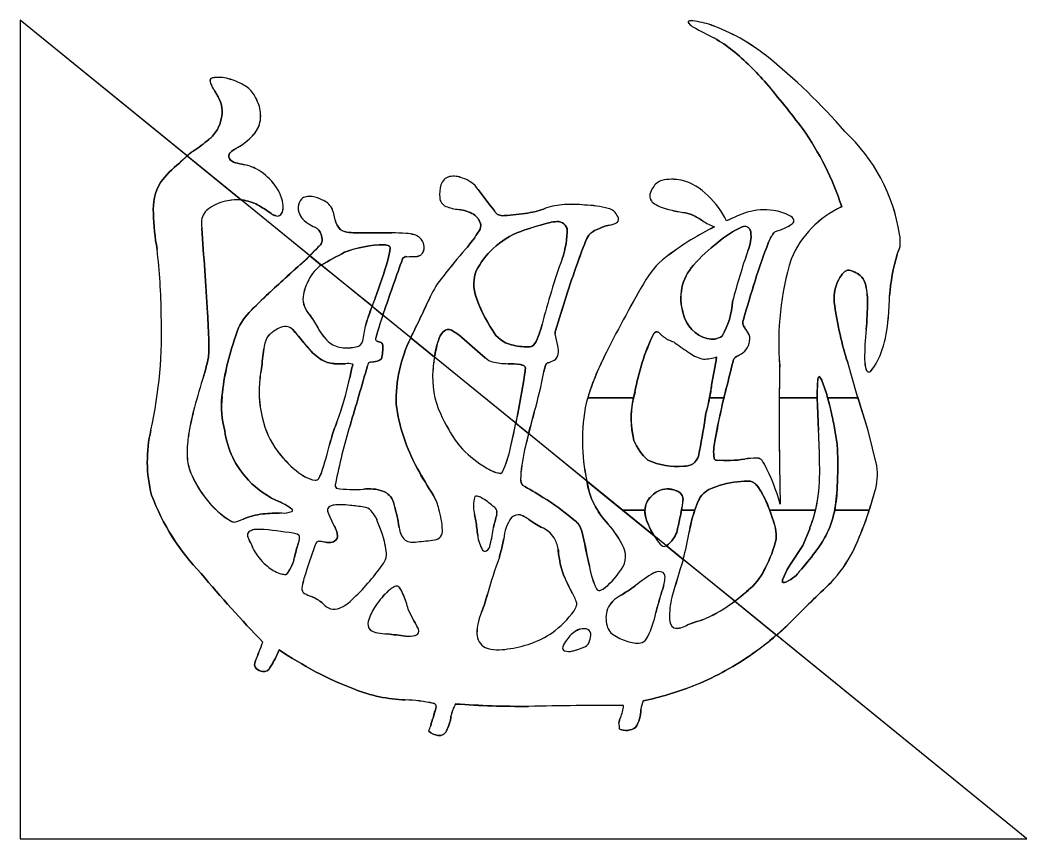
# Model space of a CAD drawing. Header units: inches. Extents: x -867 to 118033, y 1038912 to 1123012.
# Drawn here: x 111711 to 114354, y 1073875 to 1076022 of the extents above; entities that cross this region are included whole.
import ezdxf

# ---------------------------------------------------------------- set-up
doc = ezdxf.new("R2010")
doc.units = ezdxf.units.IN
doc.header["$MEASUREMENT"] = 0

msp = doc.modelspace()

# ---------------------------------------------------------------- linework, layer by layer
at = {"color": 7}
for p, q in [((114353.9, 1073874.6), (111711.3, 1076021.9)), ((111711.3, 1076021.9), (111711.3, 1073874.6)), ((112753.4, 1075455.2), (112753.4, 1075456.1)), ((112376.4, 1075205.1), (112375.5, 1075205.1)), ((112828.2, 1075208.8), (112821.8, 1075204.2)), ((112832.4, 1075210.4), (112828.2, 1075208.8)), ((112838.3, 1075210.1), (112832.4, 1075210.4)), ((112843.6, 1075208.4), (112838.3, 1075210.1)), ((112863.2, 1075196.2), (112843.6, 1075208.4)), ((112877.1, 1075184.7), (112863.2, 1075196.2)), ((112918.5, 1075147.3), (112877.1, 1075184.7)), ((112932.3, 1075136.1), (112918.5, 1075147.3)), ((112933.2, 1075136.1), (112932.3, 1075136.1)), ((113908.6, 1075037.7), (113883.5, 1075123.8)), ((113937.7, 1074945.9), (113908.6, 1075037.7)), ((113960, 1074852.7), (113937.7, 1074945.9)), ((113025.2, 1074723.5), (113025.1, 1074724.2)), ((113784.6, 1074687.7), (113765.4, 1074644.2)), ((113784.6, 1074690.3), (113784.6, 1074687.7)), ((113765.4, 1074644.2), (113733.7, 1074595)), ((113733.7, 1074595), (113725, 1074580.7)), ((113725, 1074580.7), (113712.4, 1074553.7)), ((113712.4, 1074553.7), (113712.5, 1074548.5)), ((113712.5, 1074548.5), (113714, 1074547)), ((113714, 1074547), (113717.4, 1074546.8)), ((113717.4, 1074546.8), (113723.2, 1074548.9)), ((113171.7, 1074487.7), (113172.5, 1074488.6)), ((113171.7, 1074486.9), (113171.7, 1074487.7)), ((113172.5, 1074494.6), (113171.8, 1074494.7)), ((113172.5, 1074488.6), (113172.5, 1074494.6)), ((112754.2, 1074430.7), (112753.4, 1074430.8)), ((112754.3, 1074429.9), (112754.2, 1074430.7)), ((113172.5, 1074421.4), (113171.7, 1074421.4)), ((113171.7, 1074370.4), (113172.5, 1074370.4)), ((111711.3, 1073874.6), (114353.9, 1073874.6))]:
    msp.add_line(p, q, dxfattribs=at)
for points in [[(112391.3, 1074370.4, -0.055111), (112367.2, 1074324.6, -0.399817), (112347.5, 1074313.9, -0.15154), (112330.8, 1074321.2, -0.301448), (112329.1, 1074341.4, 0.010306), (112348.4, 1074390.8, -0.01851), (112186.5, 1074570.4, -0.103184), (112056.3, 1074776.3, -0.120959), (112054.6, 1074946.8, 0.063512), (112081.9, 1075248.6, 0.024265), (112070.8, 1075420.7, -0.039016), (112061.2, 1075515.1, -0.148803), (112079.5, 1075595.8, -0.063522), (112129.4, 1075647.1, -0.021561), (112149.7, 1075665.7), (111711.3, 1076021.9), (111711.3, 1073874.6), (114353.9, 1073874.6), (113696.4, 1074408.8, -0.02734), (113626.7, 1074355, -0.056811), (113476.3, 1074275, -0.043653), (113347, 1074236.8, 0.070224), (113340.5, 1074213.8, -0.155586), (113326.9, 1074167, -0.268078), (113284.8, 1074162.7, 0.046034), (113283.2, 1074178, -0.10837), (113287.4, 1074192.5, 0.067272), (113295.3, 1074224, 0.007869), (113045.7, 1074222, -0.018474), (112854.3, 1074228.3, 0.089356), (112842, 1074195.9, -0.084297), (112832.2, 1074161.9, -0.378712), (112807.8, 1074145.4, -0.129516), (112784.1, 1074156.8, 0.010082), (112788.9, 1074171.1, -0.06366), (112796.2, 1074193.7, -0.047427), (112803.6, 1074219, 0.412458), (112796.5, 1074229.9, 0.04646), (112722.3, 1074238.9, -0.083304), (112588.6, 1074266.9, -0.056916)], [(113872.8, 1075359.5, -0.266995), (113887.3, 1075366.2, -0.078548), (113901.1, 1075361.3, -0.061401), (113916.5, 1075352.4, -0.140506), (113929.3, 1075332.3, -0.075077), (113935.5, 1075283.2, -0.023792), (113931.9, 1075210.2, 0.028581), (113928, 1075132.2, 0.083513), (113932.5, 1075103.5, 0.556873), (113944.7, 1075101.8, 0.099876), (113974.1, 1075157.8, 0.058859), (113990.2, 1075239.2, 0.00868), (113993.7, 1075298.6, -0.055868), (114013.3, 1075407.5, 0.012909), (114021, 1075428.2, 0.07627), (114019.6, 1075460.8, 0.168287), (113876.3, 1075729.7, 0.045812), (113670.2, 1075928, 0.082299), (113525, 1076009.2, 0.045024), (113477.2, 1076020.1, 0.184323), (113465.1, 1076018.5, 0.401214), (113466.3, 1076013.6, 0.073894), (113479, 1076003.5, 0.009968), (113534.2, 1075974.3, -0.045085), (113581.5, 1075942.5, -0.042435), (113670.1, 1075855.8, -0.014659), (113765.1, 1075737.3, -0.075958), (113867.9, 1075532.7, 0.183281), (113734.9, 1075395.4, 0.093166), (113705, 1075116.2, 0.002645), (113703.9, 1075031.1), (113803.6, 1075031.1, -0.021718), (113805.3, 1075080.8, -0.060902), (113806.6, 1075085.4, -0.750169), (113810.9, 1075085.1, -0.062141), (113816.6, 1075074.5, -0.02804), (113829.8, 1075035.2, -0.001207), (113831, 1075031.1), (113910.7, 1075031.1), (113908.6, 1075037.7), (113883.5, 1075123.8, -0.042759), (113849.7, 1075272.3, -0.166183), (113860, 1075342.1, -0.02967)], [(112322.4, 1075719.6, 0.150805), (112341.9, 1075759.6, 0.118181), (112337.6, 1075800.1, 0.061251), (112323.3, 1075829.8, 0.110829), (112296.7, 1075852.5, 0.065976), (112258, 1075868, 0.129921), (112214.8, 1075870, 0.40681), (112209.8, 1075861.1, 0.07663), (112218.4, 1075841.9, -0.019502), (112233, 1075817.4, -0.085799), (112241.1, 1075792, -0.150999), (112229, 1075735.2, -0.086307), (112206.4, 1075708.6, -0.019332), (112165.4, 1075678.1, 0.015742), (112149.7, 1075665.7), (112291.7, 1075550.2, -0.014783), (112299.7, 1075549.4, -0.092021), (112339.4, 1075534.7, -0.021612), (112370.1, 1075514.6, 0.020501), (112375.5, 1075511.4, -0.138406), (112376.4, 1075510.5, -0.004327), (112381.3, 1075509.1, 0.041521), (112387, 1075507.9, 0.017006), (112392.5, 1075509.9, 0.175362), (112399.8, 1075518.6, 0.115175), (112401.2, 1075541, 0.133458), (112375.5, 1075594.8, 0.090138), (112332.4, 1075631.3, 0.068529), (112300.2, 1075642.8, -0.013934), (112276.3, 1075648, -0.201719), (112260.8, 1075658.9, -0.378426), (112262.7, 1075673.9, -0.084166), (112283.3, 1075688.6, 0.070184)], [(113279.9, 1075506.7, 0.083086), (113269.9, 1075520.7, 0.127732), (113255.1, 1075527.9, 0.060999), (113192.7, 1075536.9, 0.050289), (113140, 1075538, 0.061315), (113090.4, 1075528.7, -0.058239), (113044.3, 1075516, -0.023274), (112981.7, 1075509.2, -0.318074), (112956.3, 1075521.7, -0.012807), (112913.5, 1075577.7, 0.176594), (112872.5, 1075607.8, 0.141446), (112838.3, 1075611.4, 0.254042), (112815.6, 1075590, 0.094349), (112812.7, 1075556.5, 0.272202), (112828.5, 1075533.4, 0.06938), (112863.1, 1075525.3, -0.099001), (112901.5, 1075512.8, -0.173209), (112919.4, 1075489.1, -0.244282), (112915.9, 1075469.2, -0.042049), (112880.5, 1075421.2, 0.019533), (112821.8, 1075349.7, 0.074328), (112787.9, 1075296.3, -0.003717), (112736.5, 1075188.8), (112798.8, 1075138.2, -0.03259), (112809.1, 1075182, -0.114709), (112821.8, 1075204.2), (112828.2, 1075208.8), (112832.4, 1075210.4), (112838.3, 1075210.1), (112843.6, 1075208.4), (112863.2, 1075196.2), (112877.1, 1075184.7), (112918.5, 1075147.3), (112932.3, 1075136.1), (112933.2, 1075136.1, 0.137325), (112950.6, 1075125.6, 0.052206), (112991.3, 1075120.9, -0.039081), (113024.4, 1075118.3, -0.061234), (113032.2, 1075116.3, -0.389955), (113037.5, 1075108.9, -0.015439), (113035.6, 1075092, -0.009793), (113014.6, 1074975.5, -0.001555), (113012.5, 1074964.6), (113046, 1074937.4, -0.005675), (113060.9, 1074993.6, 0.021764), (113086.3, 1075099.6, -0.037231), (113091, 1075118.6, -0.166808), (113097.7, 1075123.6, 0.014415), (113113.2, 1075129.9, 0.232872), (113124, 1075145.9, 0.087887), (113122.9, 1075167.8, 0.002273), (113115.7, 1075198.7, -0.178357), (113116.5, 1075207.3, -0.001216), (113144.8, 1075297.1, -0.011476), (113174.2, 1075384.2, -0.017032), (113199, 1075449.5, -0.192629), (113228.1, 1075474, -0.05264), (113257.5, 1075484.5, 0.121865), (113278.2, 1075490.8, 0.384919)], [(113738.4, 1075488.9, 0.337691), (113742.4, 1075497, 0.234051), (113731.8, 1075509, 0.085029), (113688.7, 1075522.7, 0.109404), (113619.7, 1075518.2, 0.027051), (113565.4, 1075495.2, 0.096966), (113517.2, 1075560.9, 0.147389), (113446.4, 1075602, 0.110178), (113395.7, 1075601.4, 0.193659), (113372.4, 1075582.3, 0.105864), (113364.5, 1075565.2, 0.322715), (113376.4, 1075540.3, 0.090222), (113418.6, 1075524.1, 0.021428), (113451, 1075517.5, -0.062248), (113476.9, 1075510.2, -0.0489), (113503, 1075495.6, 0.061445), (113533.8, 1075479.9, 0.045204), (113414, 1075406, 0.105153), (113354.4, 1075342.2, 0.017534), (113250.5, 1075151.2, 0.04727), (113201.1, 1075031.1), (113321.2, 1075031.1, -0.016538), (113325.2, 1075046.4, -0.06987), (113373.7, 1075198.2, -0.55525), (113389.9, 1075201, 0.087068), (113412.5, 1075183.6, 0.000587), (113426.8, 1075177.8, 0.051645), (113430.6, 1075175, 0.002312), (113469, 1075148.6, 0.1078), (113505.5, 1075132.6, 0.06971), (113539.5, 1075138.6, -0.002349), (113526.5, 1075064.6, -0.014725), (113520.9, 1075031.1), (113558.7, 1075031.1, -0.003665), (113564.8, 1075055.4, -0.003176), (113583.8, 1075131, -0.214328), (113594.9, 1075141.2, 0.079005), (113613.5, 1075153.4, 0.136284), (113624.8, 1075174.9, 0.042038), (113626.7, 1075188.1, 0.121208), (113624, 1075198.6, 0.033156), (113613.3, 1075214.6, -0.089896), (113608.2, 1075225.4, -0.153361), (113610, 1075237.1, -0.00558), (113640.6, 1075338.1, -0.02004), (113676.1, 1075439.2, -0.10938), (113692.5, 1075467.1, 0.024126), (113717.5, 1075476.1, 0.094696)], [(112291.7, 1075550.2, 0.064867), (112256.6, 1075548.1, 0.116531), (112208.2, 1075528.5, 0.208218), (112187.2, 1075496.8, 0.02194), (112187.8, 1075477.1, -0.003556), (112203.2, 1075254.5, -0.008585), (112206.5, 1075178.9, -0.036626), (112205.4, 1075137, -0.030322), (112193, 1075089.7, 0.008639), (112169.1, 1075006.6, 0.029199), (112152.8, 1074929.5, 0.047639), (112149.8, 1074877.1, 0.083135), (112158.7, 1074835.7, 0.077424), (112199.8, 1074766.2, 0.095524), (112264.9, 1074707.9, 0.133345), (112273.8, 1074705.6, 0.037671), (112297.1, 1074713.4, -0.074764), (112348.2, 1074726.7, -0.017227), (112397.2, 1074729.3, 0.103318), (112424.3, 1074733, 0.529251), (112425.4, 1074738.6, 0.058891), (112394.6, 1074757.3, -0.106556), (112310.7, 1074815.3, -0.157893), (112248.3, 1074945, -0.090292), (112241.1, 1075035.2, -0.061166), (112276.6, 1075192.5, -0.11155), (112306.2, 1075248.3, -0.016825), (112357.4, 1075299.4, -0.002917), (112445.6, 1075380.1, 0.013927), (112471.5, 1075404.1)], [(112754.3, 1075455.2, 0.018572), (112753.4, 1075455.2), (112753.4, 1075456.1, 0.06936), (112746.9, 1075458.8, 0.047212), (112724.2, 1075462.5, 0.024282), (112687.1, 1075463.7, -0.000753), (112617.5, 1075463.8, -0.013374), (112574.7, 1075464.9, -0.164458), (112551.7, 1075473.2, -0.15617), (112538.3, 1075497.9, 0.064833), (112529.2, 1075529.3, 0.17195), (112504.6, 1075550.1, 0.077232), (112478.1, 1075559.2, 0.099365), (112461.6, 1075558.8, 0.128164), (112449.8, 1075552.6, 0.199677), (112441.1, 1075531.4, 0.156287), (112448.5, 1075506.1, 0.086381), (112467.5, 1075488.2, 0.029794), (112485.2, 1075478.6, -0.218512), (112501.2, 1075460.3, -0.050196), (112504.4, 1075443.3, -0.223734), (112496.1, 1075429.5, -0.013892), (112471.5, 1075404.1), (112501.6, 1075379.7, -0.00619), (112563.1, 1075413.2, -0.093205), (112666.8, 1075432.7, -0.103421), (112679, 1075430.2, -0.384925), (112682.3, 1075423.5, -0.045853), (112676.6, 1075392.6, -0.014561), (112643.4, 1075292.7, 0.006316), (112635.1, 1075271.3), (112663.3, 1075248.3, -0.003465), (112668.7, 1075263.8, -0.002724), (112714.9, 1075395.7, -0.338072), (112726.7, 1075401.5, 0.005218), (112753.9, 1075402.5, 0.309415), (112758.7, 1075404.2, 0.132077), (112765.2, 1075408, 0.147744), (112771.4, 1075420.1, 0.135646), (112770.1, 1075437, 0.18433)], [(113025.2, 1075468, -0.021509), (113094.5, 1075489.3, -0.053885), (113115.9, 1075493.3, -0.363115), (113147.1, 1075475.7, -0.093078), (113133.9, 1075396.3, 0.023125), (113081.4, 1075224.2, -0.067346), (113062.3, 1075173.4, -0.278742), (113045.2, 1075164.9, -0.067064), (113000.7, 1075170.6, -0.223721), (112951.5, 1075208.7, -0.070697), (112907, 1075299.9, -0.171192), (112908.6, 1075364.2, -0.090372), (112952.9, 1075422.7, -0.097027)], [(113629.1, 1075466.6, -0.143663), (113621.4, 1075417.1, 0.018808), (113581.5, 1075284.4, -0.117601), (113553.9, 1075193.2, -0.229986), (113515, 1075186.9, -0.2857), (113452, 1075252.5, -0.267121), (113478.6, 1075379.1, -0.053371), (113542.6, 1075438.6, -0.07094), (113606.4, 1075480, -0.49062)], [(112635.1, 1075271.3), (112501.6, 1075379.7, 0.122439), (112469, 1075340.8, 0.077208), (112454.8, 1075302.8, 0.221374), (112466.9, 1075254.3, -0.044103), (112489.5, 1075221.2, 0.092474), (112520.1, 1075179, 0.149827), (112554.8, 1075163, 0.078107), (112593.5, 1075165.1, 0.300992), (112610.8, 1075180.5, 0.003448), (112617.6, 1075219.7, -0.014936)], [(112698, 1075014.4, -0.118411), (112736.5, 1075188.8), (112663.3, 1075248.3, 0.013731), (112644.2, 1075186, 0.354128), (112648.3, 1075180.4, 0.149403), (112648.2, 1075179.5, -0.033756), (112656, 1075177.1, -0.301225), (112663.1, 1075169.3, -0.067966), (112659.6, 1075133.6, -0.155357), (112648.2, 1075127.6, -0.0383), (112630.8, 1075124.8, 0.394404), (112623.2, 1075115.5, -0.002997), (112577.3, 1074959, 0.027314), (112539, 1074806, 0.262389), (112541.3, 1074794.1, 0.054171), (112612.7, 1074791.7, -0.120269), (112663.1, 1074786.6, -0.238212), (112691.2, 1074757.5, -0.030328), (112706.2, 1074690.9, 0.177342), (112721.8, 1074657.7, 0.189169), (112753.4, 1074653.7, 0.024901), (112799.3, 1074659.1, 0.43233), (112820, 1074684, 0.054023), (112810.5, 1074739.6, 0.072563), (112796.4, 1074775.4, -0.024272), (112753.4, 1074846.9, -0.09052)], [(112576.7, 1075084.2, -0.011586), (112584.4, 1075119, 0.253288), (112583.5, 1075119.9, 0.095247), (112565.2, 1075120.8, -0.0106), (112540, 1075120.9, -0.133876), (112505.9, 1075129.2, -0.082431), (112471.3, 1075157.9, -0.01622), (112441.7, 1075193.2, 0.042319), (112424.7, 1075212.2, 0.140851), (112409.8, 1075218.3, 0.145933), (112390.6, 1075213.9, 0.038492), (112376.4, 1075205.1), (112375.5, 1075205.1, 0.000616), (112372, 1075201.7, 0.032553), (112367.4, 1075198.4, 0.095329), (112359.1, 1075188.6, 0.096767), (112351.1, 1075159.5, -0.001525), (112344.5, 1075108, 0.034244), (112338.8, 1075060.6, 0.085899), (112353.5, 1074954.7, 0.097395), (112402.1, 1074872.8, 0.083463), (112458.9, 1074824.5, 0.098864), (112485.7, 1074815.2, 0.30663), (112495, 1074820.1, 0.075685), (112505.3, 1074843.2, 0.009946), (112528.3, 1074924.9, -0.023424), (112542.8, 1074967.6, 0.034776)], [(113012.5, 1074964.6), (112798.8, 1075138.2, 0.02545), (112794.8, 1075103.3, 0.128799), (112814.4, 1074990, 0.044216), (112859.8, 1074911.1, 0.076323), (112918.1, 1074858.6, 0.034366), (112949.8, 1074839.8, 0.076032), (112971.3, 1074833.2, 0.341488), (112977.6, 1074837.5, 0.069217), (112998.2, 1074900.5, 0.009229)], [(113807, 1074945.2, -0.00262), (113804.5, 1075004, -0.01182), (113803.6, 1075031.1), (113703.9, 1075031.1, 0.006126), (113704.9, 1074834, 0.002492), (113706.5, 1074752.4, 0.048247), (113665.4, 1074857, 0.065909), (113656.1, 1074869.4, 0.224936), (113643.6, 1074873.1, 0.038284), (113613.5, 1074870.7, -0.06616), (113539.1, 1074868.1, -0.485088), (113533, 1074873.5, -0.101913), (113535.1, 1074917.4, -0.016956), (113558.7, 1075031.1), (113520.9, 1075031.1, -0.017973), (113511.4, 1074990.7, -0.010562), (113494.5, 1074892.6, -0.208845), (113478.6, 1074858.8, -0.11949), (113453.2, 1074851.9, -0.131776), (113359.3, 1074868.1, -0.127624), (113322.5, 1074919.6, -0.118385), (113321.2, 1075031.1), (113201.1, 1075031.1, 0.005191), (113197, 1075017.4, 0.105733), (113198.9, 1074813.1), (113292.7, 1074736.8), (113351.5, 1074736.8, -0.078177), (113355.9, 1074757.2, -0.129583), (113381, 1074783.7, -0.224047), (113426.8, 1074789.8, -0.071036), (113428.2, 1074789.7, 0.101063), (113431.2, 1074788.2, -0.019588), (113434.7, 1074787.3, -0.023828), (113438.4, 1074785.7, -0.322257), (113451.2, 1074761.2, -0.013384), (113447.4, 1074736.8), (113482.3, 1074736.8, -0.014271), (113489.6, 1074756.3, -0.194353), (113519.1, 1074790.5, -0.094044), (113594.2, 1074810.9, -0.035175), (113628.6, 1074812.7, -0.177154), (113649.6, 1074796.4, -0.054292), (113678.7, 1074736.8), (113799.2, 1074736.8, 0.016129), (113804.7, 1074762.2, 0.043741), (113809.8, 1074858.2, 0.012835)], [(113960, 1074852.7), (113937.7, 1074945.9), (113910.7, 1075031.1), (113831, 1075031.1, -0.013434), (113842.3, 1074985.4, -0.01242), (113851, 1074941.4, -0.017255), (113856.7, 1074899.7, -0.024091), (113856.1, 1074799, -0.03797), (113849.4, 1074736.8), (113940.3, 1074736.8, 0.01383), (113954.7, 1074785.6, 0.116879)], [(113046, 1074937.4, 0.003269), (113038, 1074904.8, 0.051211), (113025.2, 1074824.8, 0.204101), (113029.6, 1074802.6, -0.011598), (113083.7, 1074770.1, -0.044991), (113164.3, 1074711.3, -0.200983), (113185.6, 1074681.6, -0.006426), (113205.5, 1074590, 0.079721), (113224.3, 1074530, 0.326464), (113232.3, 1074526, 0.087838), (113241.2, 1074529.7, 0.087656), (113284.9, 1074575.1, 0.286319), (113295.9, 1074638.1, 0.076349), (113255.1, 1074700.2, -0.160397), (113198.9, 1074813.1), (113198.9, 1074813.1)], [(112661.5, 1074592.4, 0.245812), (112671.3, 1074635.9, 0.065072), (112648.2, 1074709, 0.134826), (112647.9, 1074711, -0.114996), (112647.3, 1074713.3, 0.061748), (112632.2, 1074735.4, 0.16919), (112613.9, 1074744.9, 0.009694), (112577.3, 1074749.2, 0.017654), (112553.1, 1074751, 0.044621), (112535.9, 1074750.1, 0.15913), (112520.6, 1074743.5, 0.263058), (112518.5, 1074733.4, 0.037983), (112537.9, 1074691.3, -0.091013), (112544.6, 1074669.3, -0.183458), (112539.9, 1074658.4, -0.186991), (112527.1, 1074651.8, -0.076588), (112512.5, 1074652.4, 0.012233), (112497.6, 1074654.9, 0.175338), (112489.2, 1074652.9, 0.023216), (112460.9, 1074571.9, 0.04069), (112450.7, 1074532.3, 0.28537), (112457.7, 1074518.3, 0.048651), (112475.8, 1074510.3, -0.083296), (112502.9, 1074494.5, 0.044689), (112520.4, 1074480.3, 0.196761), (112544, 1074478, 0.127879), (112581.9, 1074501.3, 0.050671)], [(112961, 1074739.6, 0.121011), (112952.5, 1074747.3, 0.051248), (112921.9, 1074769.1, 0.077555), (112910.9, 1074773.7, 0.238499), (112905.2, 1074772.2, 0.167798), (112903, 1074765.4, 0.09655), (112903.6, 1074725.3, -0.014406), (112907.6, 1074708.5, -0.00033), (112912.3, 1074670.4, 0.1059), (112925.3, 1074631.4, 0.313865), (112935.1, 1074629.7, 0.231713), (112945.4, 1074646.9, 0.026659), (112953.9, 1074691.6, -0.007425), (112962.4, 1074725, 0.16995)], [(113159.7, 1074521.9, -0.058552), (113132.2, 1074583.3, -0.043685), (113123.4, 1074635.3, 0.088622), (113113, 1074664.2, 0.151789), (113080, 1074691.6, -0.046532), (113046.1, 1074712.8, 0.04555), (113031.4, 1074721.3, 0.043142), (113025.2, 1074723.5), (113025.1, 1074724.2, 0.251715), (113001.3, 1074717.3, 0.137334), (112980.6, 1074661.6, -0.022108), (112969.2, 1074613.2, 0.025269), (112938.4, 1074516.7, -0.028381), (112922.3, 1074469.2, 0.095667), (112910.2, 1074412.8, 0.266705), (112932.3, 1074376.3, 0.133638), (112990.9, 1074372.9, 0.117773), (113107.7, 1074415, 0.081266), (113165.4, 1074473, 0.080524), (113171.7, 1074486.9), (113171.7, 1074487.7), (113172.5, 1074488.6), (113172.5, 1074494.6), (113171.8, 1074494.7, 0.059624)], [(113351.5, 1074736.8), (113292.7, 1074736.8), (113375.8, 1074669.3, -0.051476), (113355.4, 1074710.7, -0.099669)], [(113467.6, 1074678.6, -0.041396), (113482.3, 1074736.8), (113447.4, 1074736.8, -0.011453), (113443.1, 1074716.2, -0.01007), (113434.7, 1074678.4, -0.034546), (113425.7, 1074661.2, -0.087737), (113407.8, 1074643.3), (113451.7, 1074607.7), (113451.7, 1074607.7, 0.020125)], [(113840.2, 1074547.2, 0.068823), (113896.9, 1074627.7, 0.031999), (113940.3, 1074736.8), (113849.4, 1074736.8, -0.002893), (113848.5, 1074732.2, -0.072675), (113826, 1074669.6, -0.038888), (113798.2, 1074626.7, -0.02059), (113756.6, 1074575.9, -0.114728), (113744.4, 1074562.7, -0.052839), (113723.2, 1074548.9), (113717.4, 1074546.8), (113712.5, 1074547), (113712.4, 1074553.7), (113725, 1074580.7), (113733.7, 1074595), (113765.4, 1074644.2), (113784.6, 1074687.7), (113784.6, 1074690.3, 0.030329), (113799.2, 1074736.8), (113678.7, 1074736.8, -0.019139), (113685.8, 1074714.5, -0.131139), (113695.5, 1074660.6, -0.068706), (113667.5, 1074585.9, -0.106182), (113628.2, 1074532, -0.027075), (113586.9, 1074497.8), (113696.4, 1074408.8, 0.015633), (113733.5, 1074442.9, -0.009266)], [(112444.8, 1074664.5, 0.321528), (112438.7, 1074674.1, 0.021484), (112351.9, 1074685.8, 0.022843), (112331.3, 1074686.3, 0.102534), (112319.7, 1074683.6, 0.130045), (112309.7, 1074677.6, 0.267367), (112308.5, 1074667.5, -0.005872), (112318.5, 1074646.8, 0.058515), (112327.5, 1074627.2, 0.081344), (112360.7, 1074589.6, 0.099387), (112392.8, 1074570.9, 0.035917), (112405.3, 1074567.8, 0.245908), (112412.6, 1074570.6, 0.105203), (112431.5, 1074612.3, -0.034055), (112441.4, 1074649, 0.056891)], [(113375.8, 1074669.3, 0.010654), (113381.1, 1074661.3, 0.091005), (113395.8, 1074644, 0.311976), (113407.8, 1074643.3)], [(113586.9, 1074497.8), (113451.7, 1074607.7, 0.007087), (113422.2, 1074508.2, 0.070922), (113415.9, 1074451.1, 0.248353), (113426.8, 1074428.2, 0.199635), (113462.9, 1074435.7, -0.006886), (113502.4, 1074449.3, 0.05678), (113576, 1074490, 0.006803)], [(113396.1, 1074524.3, -0.00792), (113398.8, 1074532, -0.04061), (113401, 1074540.6, 0.057732), (113403.9, 1074556, 0.231089), (113399, 1074573.3, 0.223752), (113373.4, 1074571.8, 0.032861), (113326.9, 1074538.8, -0.012035), (113287.2, 1074512.6, 0.160241), (113253, 1074477.6, 0.160304), (113252.3, 1074433.3, 0.221951), (113272.1, 1074407.8, 0.080228), (113309, 1074391.7, 0.124433), (113344, 1074389.2, 0.177577), (113359, 1074405.7, 0.06059), (113380, 1074467, -0.013372)], [(112731.5, 1074472.5, 0.013244), (112726.1, 1074490.6, 0.042352), (112710.6, 1074528.6, 0.086452), (112704.4, 1074536.5, 0.181931), (112696.6, 1074537, 0.105167), (112673.6, 1074520.9, 0.063777), (112641.6, 1074481.6, 0.079039), (112625.2, 1074444.9, 0.295118), (112630.3, 1074422.8, 0.12746), (112649.8, 1074415, 0.051219), (112675.4, 1074412, -0.006938), (112722.5, 1074406.5, 0.101871), (112749.9, 1074408.5, 0.282022), (112757.9, 1074418.1, 0.127329), (112753.8, 1074430.7), (112753.4, 1074430.8, -0.004335)], [(113206.1, 1074394.1, 0.082015), (113209.3, 1074413.1, 0.360369), (113196.9, 1074425.1, 0.094324), (113183.1, 1074424.8, 0.109868), (113177.4, 1074423.6, -0.017853), (113172.5, 1074421.4), (113171.7, 1074421.4, 0.095638), (113146, 1074396.5, 0.069381), (113135.4, 1074378.2, 0.391778), (113140.2, 1074367.9, 0.16265), (113161.1, 1074367.4, 0.029698), (113171.7, 1074370.4), (113172.5, 1074370.4, 0.027865), (113195, 1074379.2, 0.232972)]]:
    msp.add_lwpolyline(points, format="xyb", close=True, dxfattribs=at)
for centre, radius, start, end in [((113468.3, 1076016.6), 3.66, 149.4326, 236.8779), ((113473.3, 1076003.5), 17.1, 76.7945, 118.5693), ((113440.5, 1075749.6), 273, 71.9571, 82.2688), ((113506.6, 1076051.3), 55.2, 223.0849, 239.9894), ((114237.1, 1077374), 1566.3, 241.0513, 243.3358), ((113352.8, 1075530.7), 508.5, 51.3869, 70.2061), ((113381.6, 1075696.9), 316.6, 50.8602, 61.186), ((113116, 1075377.9), 731.7, 40.7753, 50.4949), ((112693.4, 1074706.5), 1564, 40.8616, 51.3535), ((112216.9, 1075863), 7.31, 97.3183, 194.8504), ((112276.2, 1075879.3), 68.9, 195.3216, 212.8498), ((112232.7, 1075787.4), 84.5, 72.5889, 101.422), ((112218.7, 1075714.2), 158.8, 60.5687, 75.6674), ((111910.9, 1075642.6), 366.4, 28.495, 32.964), ((112259.5, 1075781.9), 79.8, 36.8765, 62.1734), ((111696.8, 1074177.2), 2590.7, 37.0279, 40.3872), ((112163.5, 1075781.2), 78.3, 7.9221, 27.5377), ((112209.6, 1075756.7), 135.1, 18.7526, 32.7728), ((112143.1, 1075783.2), 98.4, 330.7988, 5.1458), ((112255.2, 1075770.9), 87.5, 352.5764, 19.5364), ((112267.4, 1075771.1), 75.4, 315.4839, 351.1542), ((112141.4, 1075786.9), 101.7, 309.679, 329.4103), ((113146.9, 1075298.7), 758, 17.9789, 35.3538), ((113559.7, 1075388.3), 465.6, 8.9546, 47.1651), ((111791.1, 1076222.5), 660.7, 304.5125, 308.9424), ((112192.9, 1075842.7), 178.6, 300.397, 315.879), ((112354.8, 1075421.4), 319, 126.4195, 134.9676), ((112270.3, 1075665.3), 11.4, 140.0649, 214.3914), ((112316.4, 1075620.4), 75.8, 115.8825, 136.4179), ((112305.5, 1075426), 282.6, 128.5463, 143.0849), ((112281.6, 1075671.8), 24.4, 211.866, 257.4845), ((112381.1, 1076074.7), 439.4, 256.1927, 259.3859), ((112274.7, 1075520.3), 125.1, 62.5367, 78.2179), ((112253.4, 1075494.3), 158.1, 39.4536, 60.056), ((112203, 1075525.3), 142.2, 150.2596, 184.1143), ((112289.4, 1075520.6), 113.7, 10.3524, 40.7591), ((112846.7, 1075579.8), 32.7, 104.8596, 161.8755), ((112849.2, 1075550.4), 62, 67.9114, 100.1148), ((112851.6, 1075536.4), 74.4, 33.6918, 73.7511), ((113407.8, 1075562.9), 40.4, 107.4528, 151.2935), ((113422.2, 1075488.1), 116.4, 78.0357, 103.1853), ((113413.7, 1075463.9), 141.9, 43.15, 76.6877), ((112902.1, 1075565.8), 89.9, 164.3496, 185.9089), ((114028.4, 1076384.8), 1376.4, 215.9033, 218.8384), ((113408.3, 1075555.3), 44.9, 143.102, 167.2742), ((112273.9, 1075435.8), 113.7, 98.7638, 125.3508), ((112282.3, 1075414.5), 136.1, 82.6458, 100.8793), ((112279.8, 1075435.3), 115.9, 59.0659, 80.0965), ((112352.6, 1075532.9), 49.3, 346.4686, 9.4937), ((112470.9, 1075531.4), 29.8, 134.8778, 180.0464), ((112467.7, 1075533.2), 26.3, 103.4195, 132.6333), ((112470.9, 1075517.9), 41.9, 80.1342, 102.8325), ((112461.9, 1075469.2), 91.5, 62.1561, 79.8213), ((112487.6, 1075505.1), 48.1, 30.2433, 69.2697), ((112840.3, 1075558.4), 27.6, 183.9092, 244.8176), ((113387.7, 1075561), 23.7, 169.8247, 241.3673), ((113373.4, 1075405.2), 212, 25.1318, 47.2856), ((112669.7, 1075529.6), 608.7, 181.3646, 190.302), ((112234.1, 1075488.6), 47.6, 122.98, 170.0278), ((112122.1, 1075169.1), 425.3, 54.32, 59.2723), ((112411.6, 1075578.9), 76.5, 237.168, 241.866), ((112384.1, 1075524.3), 16.7, 300.2523, 349.6443), ((112484.3, 1075530.4), 43.2, 178.6499, 214.1808), ((112413.2, 1075478.7), 126.5, 8.7628, 23.6006), ((112874.7, 1075653.3), 128.5, 248.9477, 264.8229), ((112850.9, 1075423), 103, 60.5811, 83.1969), ((112977.8, 1075533.4), 24.4, 208.6266, 279.2046), ((112940.5, 1076184.9), 676.9, 273.4908, 278.8237), ((113013.2, 1075719.5), 205.8, 278.6807, 292.013), ((113153, 1075332), 206.4, 93.6312, 107.666), ((113161.1, 1075275.8), 263, 83.0956, 94.6112), ((113187.1, 1075277.6), 259.4, 74.7943, 88.7569), ((113248.7, 1075495.9), 32.6, 49.5852, 78.7016), ((113232.9, 1075483.7), 52.4, 26.0345, 45.0327), ((113441.9, 1075648.1), 126.1, 238.704, 259.3256), ((113512, 1075899.3), 386.6, 256.0118, 260.9219), ((113434.6, 1075410.3), 108.5, 67.0655, 81.3132), ((113804.7, 1075004.7), 545.8, 109.8149, 116.013), ((113664.3, 1075364.7), 159.9, 81.226, 106.2002), ((113670.4, 1075390), 133.9, 62.7058, 82.1464), ((113982.4, 1075288.8), 269.4, 115.1484, 156.6921), ((112412.3, 1075493.8), 225.1, 179.2273, 184.4886), ((112374.5, 1075509.4), 2.23, 30.346, 61.866), ((112295.8, 1075228.7), 293.2, 73.0516, 74.0433), ((112391.2, 1075542.8), 35.1, 253.534, 263.0444), ((112360.9, 1075590.5), 86.6, 287.5058, 291.4029), ((112509.4, 1075551.6), 76, 216.7527, 236.5007), ((112556.6, 1075632.3), 169.5, 238.243, 245.0693), ((112583.6, 1075506.7), 46.2, 190.8821, 226.3868), ((112877.2, 1075475.9), 44.1, 16.6696, 56.6156), ((112898.5, 1075482.4), 21.9, 322.7233, 16.3453), ((113307, 1074673.8), 842.6, 104.6044, 109.5331), ((113123.9, 1075392.5), 101.1, 94.5513, 106.889), ((113120.9, 1075465.8), 28, 20.637, 100.4639), ((113255.2, 1075529.5), 45, 272.9484, 300.7408), ((113270.2, 1075499.7), 11.9, 311.7396, 35.9502), ((113415.5, 1075369.9), 153.1, 55.1708, 66.369), ((113581.9, 1075612.6), 141.2, 236.0164, 250.0809), ((113694.5, 1075537.3), 65.4, 290.6441, 312.2823), ((113725, 1075492.4), 18, 19.9951, 67.6901), ((113735.1, 1075495.6), 7.44, 296.8154, 23.5403), ((96545.2, 1074280.8), 15688.3, 3.55835, 4.36999), ((112473.2, 1075452), 29.2, 16.3793, 65.6835), ((112575.5, 1075503), 38.1, 231.356, 268.7126), ((112616.8, 1076265), 801.2, 266.9827, 270.0477), ((112672.2, 1098555.4), 23091.6, 269.86426, 270.03681), ((112692.6, 1075080.8), 382.9, 85.263, 90.8269), ((112716.3, 1075340.9), 121.8, 75.5401, 86.2674), ((112613.8, 1075655.5), 355, 318.7021, 328.3334), ((113104.8, 1075260.6), 222.1, 110.9788, 133.1465), ((112929.2, 1075471.1), 218, 339.9151, 1.1858), ((113244.3, 1075425.4), 51.2, 108.396, 152.0091), ((113292.4, 1075340), 148.6, 103.5886, 115.6416), ((113881.8, 1074781.9), 779.9, 116.5041, 126.857), ((113719.5, 1075235.7), 269.2, 114.8431, 131.0741), ((113612.5, 1075464.5), 16.6, 8.163, 111.6206), ((113540.9, 1075454.9), 88.9, 334.8227, 7.7255), ((113747.3, 1075416.1), 74.9, 137.0687, 162.0374), ((113612.1, 1075730.7), 275.6, 286.963, 292.4911), ((112485.6, 1075445.3), 19, 303.5971, 354.0424), ((112418.7, 1075435.7), 86.1, 5.0608, 16.5552), ((112740.3, 1075433.9), 25.8, 59.4265, 75.698), ((112753.9, 1075443.4), 11.9, 87.8721, 92.1279), ((112738.3, 1075425.4), 33.9, 19.9372, 61.7136), ((112740.3, 1075426.3), 31.7, 348.8098, 19.7089), ((114143.9, 1075053.2), 1024.6, 157.2466, 161.1495), ((113788.7, 1075109.8), 410.7, 126.8097, 139.0298), ((114919.6, 1074945.8), 1337.9, 158.3555, 162.9477), ((113914.2, 1075440), 107.5, 353.7191, 11.1653), ((110304.1, 1075220.7), 1778, 0.8977, 6.4577), ((112027.6, 1075857.8), 634.8, 311.1893, 317.5644), ((113885.5, 1072915.7), 2826, 117.9007, 119.3194), ((112667, 1075147), 285.7, 90.0182, 111.3237), ((112666.9, 1075402.5), 30.3, 65.5209, 89.9932), ((112511.4, 1075438.9), 171.6, 344.3232, 354.8247), ((112676.9, 1075425), 5.61, 344.2206, 63.5194), ((112748.3, 1075424.2), 23.4, 316.2971, 349.9144), ((113766, 1074635.2), 1184.1, 138.4055, 142.8816), ((113091.2, 1075272.1), 204.5, 132.5707, 153.2265), ((115364.7, 1074821.1), 1842.4, 161.1242, 165.4342), ((113615.7, 1075567.6), 428.7, 338.0668, 341.0251), ((110945.9, 1075913.9), 1807.5, 339.9005, 343.2374), ((124790.4, 1071095.4), 12818.4, 160.39833, 161.02269), ((112724.6, 1075390.8), 10.9, 78.8668, 153.5826), ((112693.2, 1076704.3), 1303.3, 271.4703, 272.6663), ((112755, 1075406.9), 4.53, 255.1083, 323.8796), ((112754.8, 1075418.2), 14.6, 285.4895, 315.5851), ((114966.6, 1074742.5), 1945.8, 160.3677, 165.6667), ((115058.2, 1074698.2), 2005, 159.9921, 162.6219), ((113534.2, 1075233.8), 209.9, 124.9049, 148.9159), ((114462.6, 1075176.2), 760, 163.2372, 184.5278), ((114489.2, 1075265.6), 496.6, 163.4029, 176.1937), ((119317.7, 1067785.7), 10242.2, 132.14175, 132.81034), ((112563.5, 1075294.6), 105.2, 126.0357, 153.9576), ((112998.9, 1075329.8), 96.6, 159.1306, 197.6982), ((113575.3, 1075292.7), 129.7, 138.2089, 198.0317), ((114013.5, 1075242.8), 182.8, 140.3331, 147.1309), ((113885.8, 1075350.2), 16, 84.6116, 144.4076), ((113878.9, 1075320), 46.9, 61.759, 79.724), ((113872.4, 1075294.6), 72.7, 52.6857, 66.7401), ((112584.1, 1075276.1), 132, 150.6381, 168.2979), ((112983.6, 1075209.5), 214.1, 139.0741, 156.0776), ((116024.7, 1073766.4), 3100.6, 149.4535, 153.4716), ((118146.8, 1073917.1), 4725, 162.4984, 163.7773), ((113956.9, 1075292.2), 109, 152.791, 190.5325), ((113887.9, 1075319.9), 43.3, 16.688, 48.6802), ((113769.9, 1075287.3), 165.7, 358.5889, 15.7631), ((112513, 1075291.6), 59.3, 169.0758, 219.5728), ((113091.3, 1074513.1), 1075.5, 133.0267, 136.8823), ((113488.6, 1074953.8), 910.7, 158.1517, 163.0218), ((105532, 1078696.2), 8012.9, 334.04167, 334.89343), ((113250.4, 1075410.7), 360.8, 197.8045, 214.0578), ((131588.6, 1069446), 19349.7, 162.39906, 162.67779), ((113376.4, 1075296.7), 205.4, 329.7414, 356.5703), ((113166.7, 1075285.2), 768.8, 354.3981, 359.8497), ((112281.5, 1075369.9), 1713.7, 355.6505, 357.6135), ((110004.3, 1075122.2), 2202.9, 1.4745, 3.442), ((112291.1, 1075110), 227.5, 29.262, 39.2155), ((113787.1, 1074868.4), 1186.3, 160.5261, 164.467), ((113536.2, 1075270.3), 86.1, 191.9407, 255.7192), ((114733.1, 1075395.4), 891.9, 187.9307, 197.7244), ((110885.1, 1075204.6), 1197.6, 347.5682, 2.1046), ((112414.8, 1075154.7), 143.3, 139.2473, 164.7075), ((112884, 1075269.4), 202.5, 331.6958, 347.1072), ((113627.9, 1075228.5), 19.9, 154.15, 189.0259), ((113640.4, 1075233.9), 33.3, 194.8306, 215.3779), ((113637.6, 1075266.5), 353.7, 342.0999, 355.7008), ((112388.7, 1075171.8), 34.1, 128.5352, 150.5359), ((112394.6, 1075164.5), 43.4, 121.2724, 128.5588), ((113756.3, 1073779.3), 1984.8, 134.0809, 134.222), ((112441, 1075117.3), 109, 117.5213, 126.3386), ((112407.6, 1075184), 34.4, 86.3438, 119.5548), ((112406.6, 1075189.3), 29.2, 51.7994, 83.869), ((112321, 1075102.5), 151.1, 36.919, 46.612), ((112618, 1075282.1), 142.2, 205.3318, 226.4651), ((109767, 1075693.9), 2889.8, 349.7665, 350.5568), ((112863.2, 1075165.6), 56.6, 137.0093, 162.9514), ((113016.5, 1075241.8), 73, 207.041, 257.4835), ((113127.7, 1075201.9), 12.4, 154.5977, 191.7514), ((109722.4, 1074390.7), 3488.2, 12.8732, 13.4059), ((113890.2, 1074949.6), 573.2, 154.2959, 170.2828), ((113382.7, 1075194.6), 9.68, 41.7139, 157.8788), ((113450.8, 1075256.6), 82.4, 222.3696, 242.274), ((113498.1, 1075126.1), 145.3, 30.466, 37.5483), ((113603.9, 1075187.7), 22.9, 0.9325, 31.8417), ((114611.1, 1075137.3), 683.1, 173.8743, 180.4228), ((111920.4, 1075165.2), 286.4, 354.3561, 2.7463), ((112899.5, 1074969.6), 661.6, 160.3119, 174.3126), ((112429.5, 1075153.7), 78.6, 153.6463, 175.7548), ((113000.1, 1075631.3), 709.8, 218.1181, 221.8352), ((112563.6, 1075227.6), 65.2, 228.1689, 262.2533), ((112590.6, 1075185.8), 21, 278.1568, 345.1622), ((112649.8, 1075185.8), 5.58, 177.298, 255.3), ((112649.6, 1075179.8), 1.41, 154.7123, 188.7015), ((112634.3, 1075121), 60.2, 68.8782, 76.6114), ((112653.7, 1075167.8), 9.57, 9.0157, 76.0702), ((113080.2, 1075021.4), 382.3, 154.0345, 181.0469), ((113139.6, 1075081.5), 345.5, 163.0487, 176.3847), ((113044.2, 1075333), 168.1, 254.9762, 270.3231), ((113046.6, 1075183.3), 18.5, 265.4726, 327.7741), ((115879.1, 1081298.2), 6593.4, 248.03063, 248.16517), ((113442.5, 1075194.5), 22.9, 226.8026, 238.6282), ((116306.2, 1079315.9), 5041.4, 235.2219, 235.7519), ((113527.9, 1075230.1), 45.1, 253.3139, 305.1219), ((113580.4, 1075184.5), 45.4, 316.7388, 347.7815), ((113547.8, 1075193.2), 79.1, 346.6285, 356.2573), ((103901.2, 1076211.4), 8515.1, 352.55493, 352.90439), ((112575.1, 1075247.7), 137.3, 220.8592, 239.7084), ((112567.5, 1075287.3), 125, 264.1638, 282.0284), ((112530.5, 1075164.3), 132.7, 346.6237, 2.1764), ((113102.4, 1075148.9), 21.8, 299.7638, 352.1997), ((113061.5, 1075153.9), 63, 352.7121, 12.8026), ((113859.7, 1074830.2), 688.6, 152.2103, 164.2254), ((113523.9, 1075224.2), 93.4, 234.0115, 258.6225), ((113565.8, 1075205.7), 70.7, 294.273, 312.3421), ((113820.7, 1075202.6), 159.8, 320.929, 343.705), ((111809.5, 1075215.6), 403.7, 341.8255, 348.7726), ((112538.2, 1075187.6), 66.8, 241.0149, 271.5157), ((112553.5, 1075715.1), 594.4, 268.6962, 271.1254), ((112572, 1075072.7), 48.6, 76.3874, 98.07), ((113333, 1074934.1), 771.1, 166.1226, 168.7779), ((112583.2, 1075118.6), 1.34, 18.0268, 77.8137), ((112632, 1075116.1), 8.82, 92.3648, 183.7767), ((112621.1, 1075239.8), 115.4, 275.2247, 283.5924), ((112644.6, 1075148.5), 21.2, 279.9237, 315.2466), ((112960.7, 1075162), 37.8, 223.2733, 254.5501), ((112993.8, 1075317.4), 196.5, 257.3211, 269.275), ((112991.4, 1074908.2), 212.7, 81.0817, 90.0338), ((113020.4, 1075085.3), 33.2, 69.0943, 83.1107), ((113215.9, 1075077.6), 131.5, 161.8326, 170.3614), ((113101.6, 1075111.3), 12.8, 107.559, 145.4399), ((112995.1, 1075395), 290.3, 290.7181, 294.0216), ((113500.8, 1075257), 124.5, 272.1435, 288.0941), ((105656, 1076487.6), 7998.1, 349.75191, 350.29021), ((119525.4, 1073597.2), 6136.4, 165.52499, 166.25285), ((113600.7, 1075123.8), 18.4, 108.3031, 156.6914), ((114015.7, 1075131.2), 87.8, 179.3424, 198.4378), ((112687.8, 1075042.4), 349.4, 169.1743, 177.0195), ((99549, 1078862.2), 13600.4, 343.32205, 344.00895), ((113020.8, 1075084), 226.8, 175.1276, 204.4845), ((110049.1, 1075568.6), 3024.3, 348.6898, 350.9341), ((113030.8, 1075109.8), 6.73, 352.6658, 77.88), ((112763.8, 1075131.2), 274.6, 351.7933, 355.3313), ((111856.6, 1075338.9), 1252.8, 344.0023, 348.9896), ((121748.9, 1074972.5), 8045.2, 178.97679, 180.98676), ((113939.1, 1075106.4), 7.28, 204.0412, 321.3295), ((114585.1, 1074355.4), 2502.2, 162.9359, 164.9157), ((111722.6, 1075269.4), 874, 339.7944, 347.7612), ((114376.6, 1075036.8), 573, 175.5973, 183.2825), ((113824.5, 1075077.9), 19.4, 157.4967, 171.4372), ((113808.7, 1075084.6), 2.25, 12.9194, 160.4238), ((113771.2, 1075056.8), 48.7, 21.2729, 35.4962), ((113473, 1074937.1), 370.1, 15.3678, 21.7925), ((112652.1, 1075050.2), 313.5, 178.1016, 197.7401), ((113554, 1074978.1), 238.7, 163.3882, 194.1842), ((112954.3, 1075142.6), 577.4, 344.7443, 352.2373), ((115222.6, 1074626.8), 1712.4, 165.5033, 170.2289), ((112492.5, 1075009.7), 252.6, 174.213, 194.8503), ((113184.8, 1075082.4), 491.5, 187.953, 208.6422), ((113675.7, 1074919.7), 488.5, 168.4674, 192.61), ((112986.4, 1074796.7), 876.5, 12.4291, 15.7842), ((112820.3, 1074829), 675.1, 164.7447, 171.4348), ((113282.7, 1075207.1), 516.2, 204.8626, 214.9897), ((115531.2, 1074308.3), 2563.6, 164.4943, 166.544), ((111181.3, 1075341.3), 2356.3, 349.0229, 351.4434), ((119419.4, 1075205.5), 5618.4, 182.0546, 182.655), ((112990.9, 1074791.6), 481.5, 158.5622, 163.9297), ((111268.1, 1075320), 1780.2, 346.3704, 348.8418), ((112961.2, 1074789.5), 902.6, 9.6859, 12.5321), ((112402.6, 1074865.1), 357.5, 166.7887, 194.3765), ((112479.7, 1074976.4), 233.5, 187.74, 223.6301), ((112586, 1075037.1), 246.7, 199.529, 221.7802), ((113957.8, 1074532.5), 1444.9, 162.8314, 169.0899), ((112113.2, 1074846), 1696.7, 0.4095, 3.351), ((113249.4, 1074837.9), 610.4, 5.808, 9.7621), ((112425.6, 1074887.5), 276, 171.2374, 182.1473), ((110463.7, 1075460.4), 2132.8, 343.1802, 345.4595), ((113059.9, 1075074.6), 258.4, 219.2543, 236.7124), ((113440.1, 1074964.7), 126, 200.9945, 230.0864), ((113640.6, 1074890.5), 108.9, 165.6669, 188.9434), ((112761.4, 1074942.9), 240.5, 333.991, 349.829), ((113421.5, 1074802.9), 396.8, 165.1144, 176.8408), ((113447.8, 1074894), 46.7, 311.1464, 358.3319), ((112811.9, 1074855.1), 1045.7, 356.9227, 2.4429), ((112278, 1074882.9), 128.3, 182.5627, 202.3827), ((112573.9, 1075017.6), 224.7, 220.1269, 239.2111), ((113070.1, 1075079.4), 268.1, 235.4626, 243.3356), ((113436.6, 1075035.1), 184, 245.1688, 275.1967), ((113451.7, 1074907.5), 55.7, 271.6174, 298.8733), ((113538.2, 1074873.2), 5.16, 176.3299, 279.8398), ((113566.6, 1075149.4), 282.6, 264.4117, 279.5524), ((113644, 1074675.3), 197.8, 90.1108, 98.8805), ((113646, 1074858.1), 15.1, 48.3605, 99.0681), ((113613.8, 1074828.2), 59.1, 29.2455, 44.329), ((113145.1, 1074591.9), 583.9, 15.9566, 27.0054), ((113260.1, 1074839.3), 550, 351.9406, 1.959), ((112402.2, 1074933), 262.2, 202.1757, 219.4881), ((112424.3, 1074865.7), 84.1, 327.194, 344.5067), ((113510.8, 1075253.4), 859.5, 208.2277, 213.7893), ((112982.1, 1074906.7), 74.3, 244.1774, 260.7045), ((112971.7, 1074839.4), 6.23, 255.9792, 341.7122), ((121889.6, 1074955.7), 8185.6, 180.85214, 181.42324), ((113815.8, 1074830.5), 145.9, 342.0727, 8.7385), ((112487.2, 1074981.1), 242.2, 223.199, 247.528), ((112495.7, 1074887.1), 72.6, 239.5374, 262.1219), ((112486.7, 1074824.5), 9.34, 263.6499, 331.8383), ((112550.7, 1074802), 12.3, 161.1201, 219.9295), ((113053.4, 1074818.8), 28.8, 168.1423, 214.285), ((112356.6, 1073620.7), 1360.1, 57.6849, 60.3427), ((113398.5, 1074841.9), 201.6, 188.2266, 224.6763), ((113610.3, 1074602.7), 208.8, 94.4103, 115.9004), ((113624.3, 1074567.7), 245, 88.9922, 97.0504), ((113616.8, 1074775.9), 38.6, 32.0502, 72.2339), ((112615.1, 1074985.4), 596.6, 200.516, 224.0806), ((112588, 1075121.6), 330.8, 261.8726, 274.2755), ((112627.5, 1074685.9), 106.8, 70.5284, 97.9603), ((112648.3, 1074744.2), 44.9, 17.2052, 70.8006), ((112681, 1074709.1), 133.1, 13.258, 29.859), ((113418.7, 1074722.7), 71.6, 121.7244, 151.2582), ((113410.5, 1074738.2), 54.2, 72.4207, 122.9259), ((113427.1, 1074784.8), 5.02, 76.4616, 92.7159), ((113433.4, 1074796.2), 8.28, 231.3405, 254.424), ((113421.4, 1074742.8), 46.4, 73.3841, 77.8727), ((113420.4, 1074747.5), 42.3, 64.7245, 70.1844), ((113427.7, 1074764.6), 23.7, 351.7629, 63.2106), ((113546.8, 1074736.8), 60.4, 117.2558, 161.2498), ((113390.7, 1074632.9), 306.2, 15.4642, 32.2807), ((113444.3, 1074812), 412, 348.8317, 358.1924), ((113066.6, 1075021.1), 918.7, 334.6478, 345.1483), ((112383.7, 1074906), 231, 217.236, 238.839), ((112331, 1074617.7), 153.4, 52.3609, 65.4907), ((112538.4, 1074723.3), 26.9, 95.2663, 131.433), ((112549.6, 1074654.6), 96.4, 87.9288, 98.1485), ((112539.3, 1074407.5), 343.8, 83.6564, 87.702), ((112485.1, 1073802.6), 951, 82.2414, 84.4413), ((112150.6, 1074600.7), 562.9, 9.2292, 16.1777), ((113006.2, 1074746.8), 104.8, 169.7758, 191.835), ((112914, 1074765.6), 11, 142.9585, 181.0601), ((112909.5, 1074767.4), 6.48, 73.7768, 131.8028), ((112901.7, 1074736), 38.8, 58.5872, 75.5961), ((112830.9, 1074609.6), 183.7, 48.5543, 60.2891), ((112797.9, 1074293.8), 555.5, 48.7258, 59.03), ((113418.4, 1074733.3), 66.9, 159.0659, 199.7137), ((112995.3, 1074820.2), 459.7, 346.9283, 352.6202), ((113825.9, 1074619.1), 363.2, 157.8176, 170.5698), ((113408.5, 1074834.4), 402.7, 339.031, 349.6759), ((112366.6, 1074550.3), 177.3, 95.9728, 113.0755), ((112411.4, 1074016.3), 713.2, 91.1359, 95.0837), ((112402, 1074796), 66.8, 265.9008, 289.4957), ((112423, 1074736.2), 3.45, 292.784, 60.0261), ((112528.4, 1074736.6), 10.5, 138.8329, 203.1848), ((112804.7, 1074839.8), 305.4, 200.5777, 209.0938), ((112609.5, 1074713.9), 31.3, 43.489, 82.5604), ((112550.3, 1074663.1), 109.2, 27.3177, 41.4513), ((112558.7, 1074667.9), 261.8, 3.5414, 15.9106), ((112614.1, 1074646.7), 300, 11.8767, 15.1782), ((112941.1, 1074726), 24.1, 34.3681, 61.9677), ((114085.1, 1074422.1), 1162.9, 164.9376, 166.6033), ((112940.9, 1074730.4), 22.2, 343.9765, 24.4438), ((113019.6, 1074698.6), 26.2, 77.8798, 134.3945), ((113016, 1074686.8), 37.8, 65.9932, 75.8746), ((112991.7, 1074636.3), 93.9, 54.5641, 64.9961), ((113623, 1074778), 230.1, 331.8946, 348.5212), ((112273.6, 1074723.1), 17.5, 237.4787, 270.804), ((112233.6, 1074864), 163.4, 284.266, 292.8955), ((112652.6, 1074713.3), 5.22, 180.7435, 204.7904), ((112644.5, 1074709.4), 3.71, 353.6305, 27.4286), ((112380.1, 1074584), 295.8, 10.0981, 24.9906), ((84097.9, 1071165.5), 29026.8, 6.93528, 7.011), ((113090.5, 1074652.5), 110.3, 143.9943, 175.2732), ((113176.6, 1074883.6), 215, 232.6348, 243.2914), ((113139.5, 1074671.1), 47.3, 12.9222, 58.3784), ((113073.5, 1074536.4), 244.5, 24.5716, 42.0357), ((113566, 1074789.2), 224.8, 200.4304, 214.6589), ((112499.4, 1074906.1), 962.7, 346.3149, 348.6226), ((113589.6, 1074669.4), 106.3, 355.2629, 25.1471), ((112317.9, 1074671.5), 10.2, 143.35, 209.6154), ((112326, 1074661.7), 22.8, 106.054, 135.6918), ((112331.9, 1074657.1), 29.2, 91.3337, 114.7509), ((112336.2, 1074460.1), 226.2, 86.0102, 91.2445), ((112259.8, 1073670.9), 1019, 79.8902, 84.8133), ((112435, 1074665), 9.79, 350.7523, 68.2591), ((112481.4, 1074662.1), 63.6, 6.5684, 27.3697), ((112527.8, 1074670.1), 16.8, 315.8477, 357.4307), ((112759.4, 1074695.6), 53.4, 184.971, 225.1966), ((112798, 1074681.4), 22.3, 273.383, 6.9041), ((113009.9, 1074681.3), 98.2, 186.3683, 210.5486), ((112530.8, 1074748.3), 426.9, 346.2492, 352.3575), ((113052.4, 1074624.8), 72.3, 33.071, 67.595), ((109630.1, 1073861.9), 3648.7, 11.5112, 12.984), ((113306.2, 1074735.2), 140.5, 328.2334, 336.1477), ((112578.8, 1074840.7), 903.4, 345.0559, 349.6676), ((113537.1, 1074826.3), 328.7, 322.6075, 331.5154), ((111432.7, 1074231.7), 978.2, 25.1082, 26.387), ((112406.5, 1074675.4), 92.5, 198.0108, 211.4062), ((112704.9, 1074557.7), 278.8, 161.0431, 168.6949), ((112375, 1074671.5), 70.2, 340.6702, 353.4247), ((113347.1, 1074308.2), 924.6, 158.1106, 163.4303), ((112496.2, 1074642.3), 12.7, 80.0574, 123.5224), ((112454.3, 1074348.1), 309.8, 79.0628, 81.8246), ((112521.8, 1074699.5), 47.9, 259.4688, 276.2841), ((112524.9, 1074671.6), 19.9, 276.1896, 318.5555), ((112742.7, 1074696), 43.7, 241.4385, 284.2864), ((112721.8, 1075116.3), 463.7, 273.9169, 279.6225), ((112922.7, 1074648.9), 22.8, 302.7674, 354.9511), ((112428.6, 1074766.4), 561.9, 344.1755, 349.2415), ((113037.4, 1074620.7), 87.2, 9.6522, 29.9101), ((113435.7, 1074692.6), 62.9, 209.8274, 230.627), ((113402.3, 1074652.4), 10.6, 232.0949, 301.4082), ((113366.1, 1074702.7), 72.5, 305.1143, 325.1697), ((113410.9, 1074724.9), 291.8, 331.556, 347.2777), ((112458.8, 1074709.5), 155, 212.0933, 230.6949), ((112624.8, 1074623.5), 48.1, 319.6399, 14.8807), ((112931.4, 1074637.5), 8.66, 225.3245, 295.0254), ((113424.8, 1074660), 302.4, 184.676, 194.6814), ((113239.9, 1074615.4), 60.4, 318.1362, 22.0458), ((113160.8, 1075106.6), 797.8, 318.3087, 323.027), ((113577.5, 1074792.4), 359.3, 316.9761, 332.7242), ((112423.2, 1074660.3), 94.4, 228.5232, 251.2264), ((112324.1, 1074635.8), 110, 324.4185, 347.6904), ((112173.8, 1074938.4), 598, 313.041, 324.644), ((113908.1, 1074261.3), 1002.7, 159.4534, 165.2434), ((113401.9, 1074618.6), 198.5, 188.2895, 206.4299), ((116947.1, 1073519), 3661.1, 162.7004, 164.3246), ((114692.4, 1076665.3), 3266.2, 219.8962, 224.138), ((112421.1, 1074656.5), 90.1, 251.7096, 259.9376), ((112406.2, 1074576.2), 8.46, 263.8974, 328.9275), ((112698.8, 1074489.7), 251.7, 160.9387, 170.2589), ((113407.2, 1074669.5), 288.2, 197.398, 210.802), ((113134.5, 1074675.9), 181.1, 306.13, 326.1681), ((113600.8, 1074202), 434.2, 121.5905, 129.119), ((113387.7, 1074545.4), 30.1, 68.0716, 118.5209), ((113383.7, 1074559.6), 20.5, 349.8351, 41.8831), ((113522.5, 1074650.2), 158.6, 311.8059, 336.0502), ((113722.1, 1074595.5), 39.7, 304.2644, 330.4436), ((112722.9, 1074474.8), 67.6, 112.8994, 136.9135), ((112699.8, 1074526.4), 11.1, 65.5232, 106.7676), ((112684.9, 1074514.8), 29.1, 25.4599, 47.955), ((112761.6, 1075350.4), 989.1, 302.1009, 304.8591), ((113452.8, 1074522.3), 54.9, 160.5579, 169.8599), ((113336.3, 1074560.7), 67.8, 342.8149, 356.0315), ((113668.7, 1074656), 120.2, 296.991, 309.0896), ((116600.4, 1071617.7), 4025, 133.2956, 135.4191), ((112465.4, 1074530.9), 14.8, 174.5449, 238.2537), ((112507.6, 1074607.1), 101.9, 240.6288, 251.77), ((112442.2, 1074421.5), 94.9, 50.2348, 69.2809), ((112811.2, 1074376.5), 199.5, 133.6248, 148.2215), ((112494.2, 1074418.4), 242.9, 17.2886, 26.6617), ((112512.6, 1074635.5), 442.1, 337.9125, 344.4152), ((113051.9, 1074457.9), 125.4, 17.0688, 30.7175), ((113231, 1074533.5), 7.55, 205.27, 286.2763), ((113226.4, 1074553.1), 27.7, 283.9934, 302.3641), ((113323.2, 1074443.1), 78.3, 117.4414, 153.8564), ((114458.3, 1074195.1), 1112.1, 162.7826, 165.8471), ((113641.6, 1074443.2), 258.6, 159.9153, 161.7305), ((113292.1, 1074896.3), 495.7, 304.9355, 312.6982), ((112591.1, 1074585.2), 126.5, 225.8002, 236.0354), ((112518, 1074562.6), 88.6, 287.0424, 316.192), ((112387.2, 1074378.8), 356.8, 15.2089, 18.2439), ((113125.7, 1074499.4), 47.6, 326.415, 344.8299), ((113619.4, 1074457.4), 203.6, 165.5623, 181.7894), ((113360.7, 1074792.2), 371.1, 292.4523, 305.4514), ((112535, 1074507.9), 31.2, 242.1856, 286.7111), ((112748.5, 1074411.5), 127.8, 146.7553, 164.8321), ((115146.4, 1075715.3), 2716, 207.2329, 208.2265), ((113062.3, 1074409.7), 152.2, 156.978, 178.8367), ((112959.3, 1074620.1), 253.2, 305.8993, 324.4832), ((113319.9, 1074454.5), 70.8, 160.9763, 197.4055), ((113117.3, 1074522.7), 268.5, 334.1613, 348.0306), ((112644.8, 1074437.8), 20.9, 160.1094, 225.8785), ((113289.6, 1074441.7), 38.2, 192.6179, 242.6738), ((113443, 1074450), 27.1, 177.6142, 233.4038), ((113435.8, 1074475.4), 48, 259.1652, 304.3244), ((113975.6, 1073007.7), 1517.2, 108.1694, 109.7476), ((113170.2, 1075018.9), 805.7, 304.52, 314.3667), ((112655, 1074456.5), 41.8, 233.693, 262.7481), ((112677.1, 1074538.4), 126.4, 257.5034, 269.2316), ((112499.3, 1072711), 1710.1, 82.4989, 84.089), ((112731.3, 1074473.9), 68, 262.5934, 284.6937), ((112746.1, 1074419.9), 12, 281.9623, 351.5902), ((112731.5, 1074416.5), 26.4, 3.5008, 30.4791), ((112953, 1074413.8), 42.9, 181.3637, 241.0975), ((112961.1, 1074638.5), 267.3, 276.4019, 303.2698), ((113223.3, 1074342.5), 94.3, 123.1902, 145.0425), ((113144.4, 1074490.1), 74.2, 292.2503, 295.8416), ((113183, 1074411.4), 13.4, 89.6273, 117.4765), ((113190.8, 1074388.5), 37.1, 80.4516, 102.0052), ((113195.9, 1074411.6), 13.5, 6.2009, 85.4713), ((113150.1, 1074413.3), 59.2, 341.0395, 359.7939), ((113340.4, 1074514.1), 126.4, 237.2907, 255.6384), ((113329, 1074417.9), 32.4, 297.5944, 337.8721), ((111141.7, 1074834.1), 1285.5, 337.4654, 339.8272), ((113143.4, 1074375.6), 8.4, 161.9303, 247.5069), ((113206.3, 1074349.4), 76.5, 141.9726, 157.8482), ((113104.8, 1074576.3), 216.8, 288.2026, 294.5872), ((113185.4, 1074397.8), 21, 297.1865, 349.6441), ((113331.4, 1074459.6), 71.5, 251.8016, 280.1736), ((112172.3, 1074456.7), 235.4, 325.8732, 338.491), ((112942.8, 1075182.5), 981.7, 235.8199, 248.8499), ((112967.9, 1074482.3), 111.8, 251.4268, 281.874), ((113151.4, 1074398.9), 33, 250.1933, 287.1463), ((113141.4, 1074457.6), 92.3, 282.3099, 289.1142), ((113200.7, 1074974.7), 752, 291.5023, 304.5083), ((112345.2, 1074332.6), 18.4, 151.386, 218.4873), ((112350.9, 1074344.4), 30.7, 229.1809, 263.6491), ((112351.7, 1074329.6), 16.3, 255.001, 342.1705), ((113192.8, 1074995.1), 773.8, 281.4928, 291.4909), ((112738.9, 1074651.3), 412.7, 248.6456, 267.6935), ((112711.2, 1073835.7), 403.4, 77.7944, 88.425), ((112794.6, 1074220.9), 9.22, 330.029, 78.0011), ((112937.9, 1074178), 97.5, 148.9863, 169.4109), ((113034.3, 1076814.6), 2592.6, 266.0179, 270.2514), ((113233.5, 1066292.8), 7931.4, 89.55343, 91.35677), ((113174.9, 1074237.5), 121.2, 338.2241, 353.6186), ((113425.2, 1074202.1), 85.6, 156.0746, 172.1424), ((112880.9, 1074153.8), 93.6, 154.7517, 169.3219), ((112933, 1074167.7), 139.2, 159.5651, 169.2467), ((112736.9, 1074207.9), 105.8, 334.2463, 353.5201), ((113260.3, 1074211.7), 80.2, 326.0913, 1.4654), ((112430.7, 1074282.4), 375.1, 340.4298, 342.7403), ((113318.4, 1074175.6), 35.4, 151.3616, 176.1016), ((113201.3, 1074161.6), 83.4, 0.7699, 11.3127), ((113302.1, 1074201.3), 42.3, 245.7627, 305.7903), ((112817.5, 1074196), 51.5, 229.6404, 259.1589), ((112810.7, 1074167.5), 22.2, 262.5332, 345.5024)]:
    msp.add_arc(centre, radius, start, end, dxfattribs=at)
msp.add_point((112668.7, 1075263.8), dxfattribs=at)

doc.saveas('drawing.dxf')
